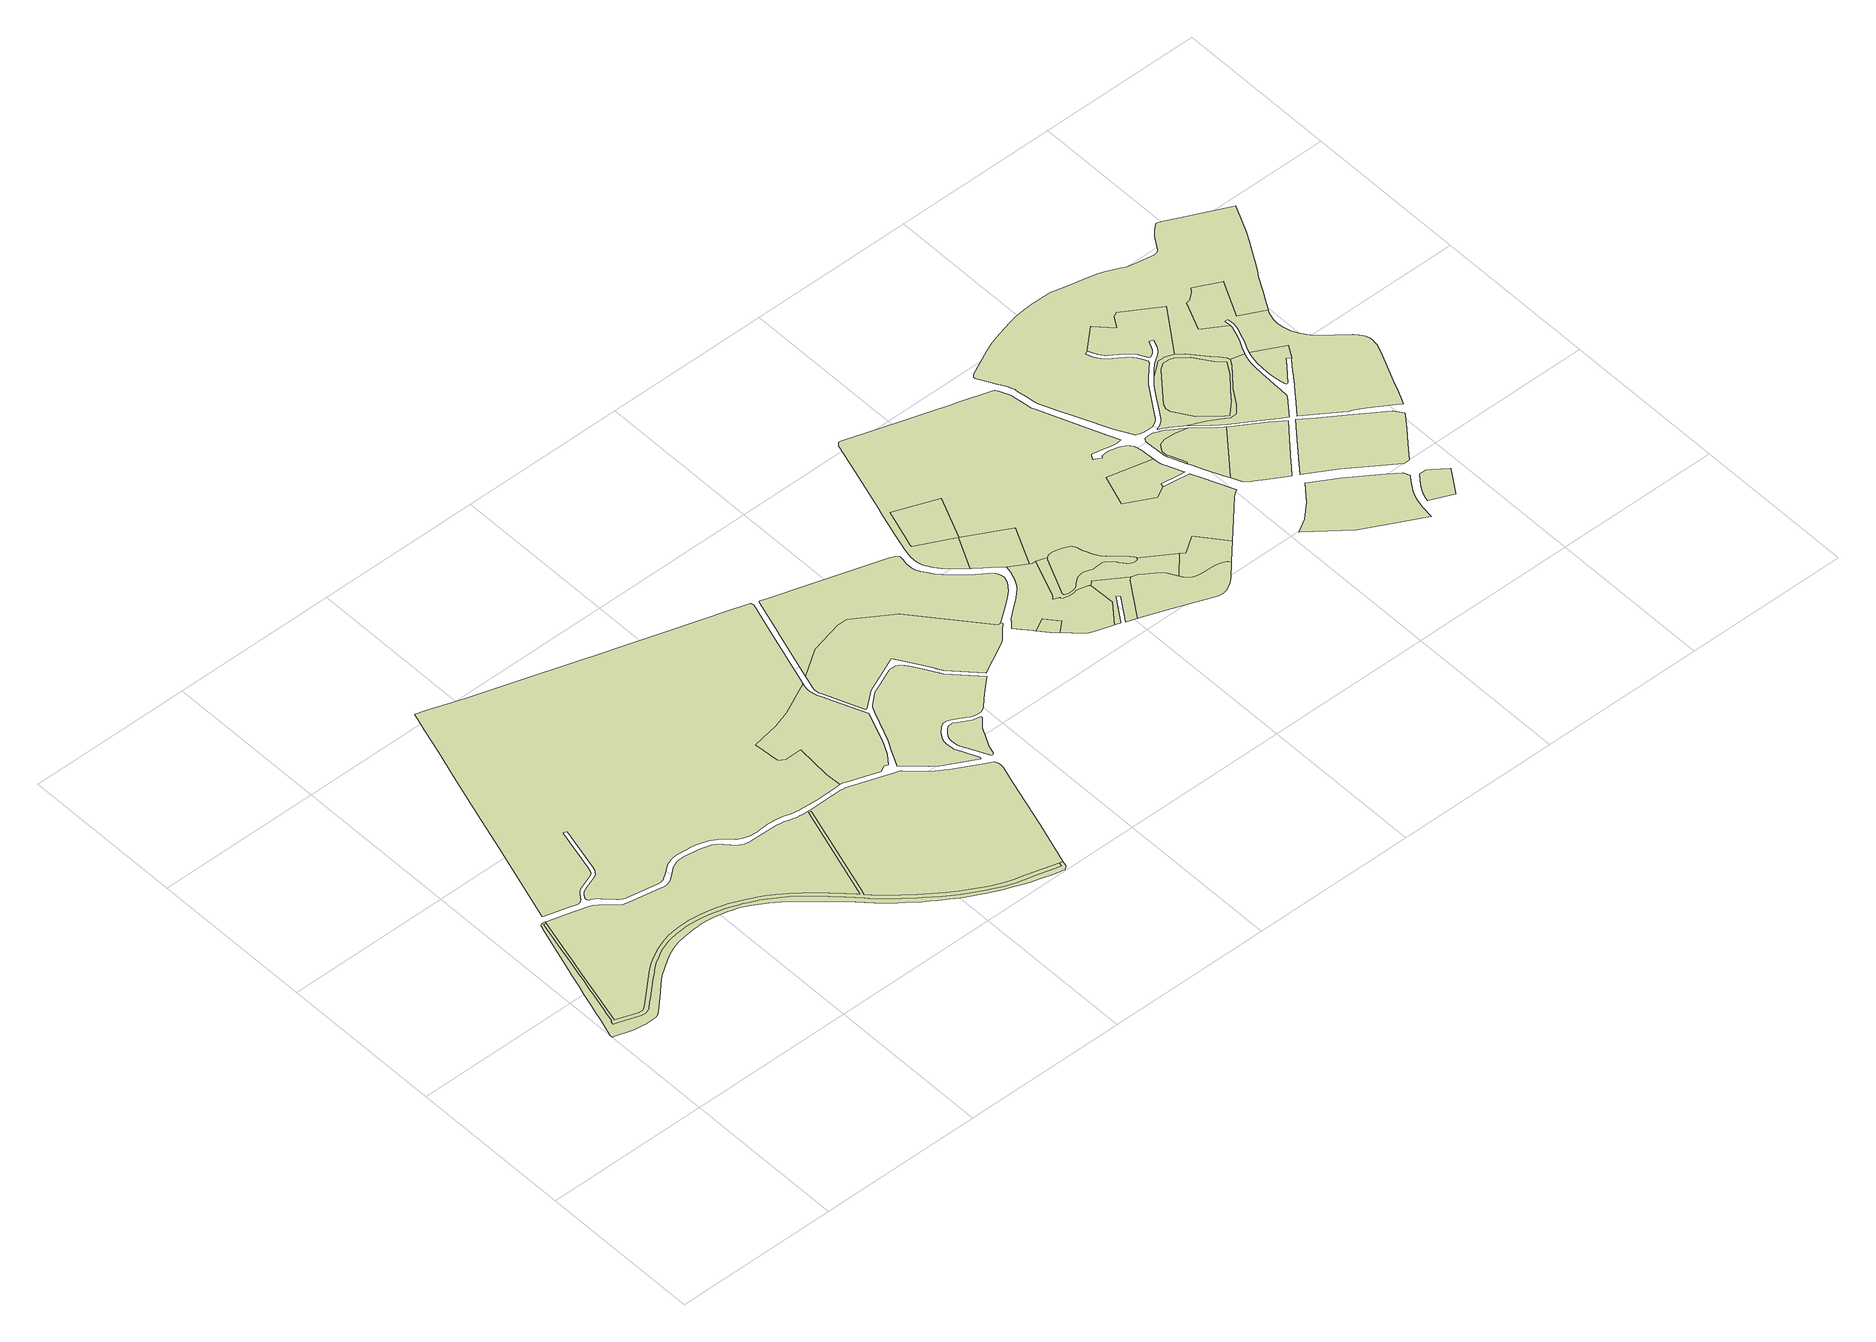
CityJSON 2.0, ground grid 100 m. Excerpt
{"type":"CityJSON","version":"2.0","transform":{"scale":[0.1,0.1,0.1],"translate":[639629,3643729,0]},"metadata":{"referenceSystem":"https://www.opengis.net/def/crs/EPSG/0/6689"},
"CityObjects":{
"landuse1":{"type":"LandUse","attributes":{"class":"205","LandUseDetailAttribute.orgLandUse":"205","LandUseDetailAttribute.areaInSquareMeter":1342.08,"LandUseDetailAttribute.urbanPlanType":"21","LandUseDetailAttribute.prefecture":"43","LandUseDetailAttribute.city":"43206","LandUseDetailAttribute.note":"都道府県","LandUseDetailAttribute.surveyYear":2022},"geometry":[{"type":"MultiSurface","lod":"1","boundaries":[[[0,1,2,3,4,5,6,7,8,9,10,11,12,13,14,15,16,17,18,19,20,21,22,23,24,25,26,27,28,29,30,31,32,33,34,35,36,37,38,39,40,41,42,43,44,45,46,47,48,49,50,51,52,53,54,55,56,57,58,59,60,61,62,63,64,65,66,67,68,69,70,71,72,73,74,75,76,77,78,79,80,81,82,83,84,85,86,87,88,89,90,91,92,93,94,95,96,97,98,99,100,101,102,103,104,105,106,107,108,109,110,111,112,113,114,115,116,117,118,119,120,121,122,123,124,125,126,127,128,129,130,131,132,133,134,135,136,137,138,139,140,141,142,143,144,145,146,147,148,149,150,151,152,153,154,155,156,157,158,159,160,161,162,163,164,165,166,167,168,169,170,171,172,173,174,175,176,177,178,179,180,181,182,183,184,185,186,187]]]}]},
"landuse2":{"type":"LandUse","attributes":{"class":"204","LandUseDetailAttribute.orgLandUse":"204","LandUseDetailAttribute.areaInSquareMeter":937.19,"LandUseDetailAttribute.urbanPlanType":"21","LandUseDetailAttribute.prefecture":"43","LandUseDetailAttribute.city":"43206","LandUseDetailAttribute.note":"都道府県","LandUseDetailAttribute.surveyYear":2022},"geometry":[{"type":"MultiSurface","lod":"1","boundaries":[[[188,189,190,191,192,186,185,184,183,182,181,180,179,178,177,176,175,174,173,172,171,170,169,168,167,166,165,164,163,162,161,160,159,158,157,156,155,154,153,152,151,150,149,148,147,146,145,144,143,142,141,140,139,138,137,136,135,134,133,132,131,130,129,128,127,126,125,124,123,122,121,120,119,118,117,116,115,114,113,112,111,110,109,108,107,106,105,104,103,102,101,100,193,194,195,196,197,198,199,200,201,202,203,204,205,206,207,208,209,210,211,212,213,214,215,216,217,218,219,220,221,222,223,224,225,226,227,228,229,230,231,232,233,234,235,236,237,238,239,240,241,242,243,244,245,246,247,248]]]}]},
"landuse3":{"type":"LandUse","attributes":{"class":"201","LandUseDetailAttribute.orgLandUse":"201","LandUseDetailAttribute.areaInSquareMeter":16216.81,"LandUseDetailAttribute.urbanPlanType":"21","LandUseDetailAttribute.prefecture":"43","LandUseDetailAttribute.city":"43206","LandUseDetailAttribute.note":"都道府県","LandUseDetailAttribute.surveyYear":2022},"geometry":[{"type":"MultiSurface","lod":"1","boundaries":[[[249,250,251,252,253,254,255,256,257,258,259,260,261,262,187,186,192,191,190,189,188,248,247,246,245,244,243,242,241,240,239,238,237,236,235,234,233,232,231,230,229,228,227,226,225,224,223,222,221,220,219,218,217,216,215,214,213,212,211,210,209,208,207,206,205,204,203,202,201,200,199,198,197,196,195,194,193,100,99,263,264,265,266,267,268,269,270,271,272,273,274,275,276,277,278,279,280,281,282,283,284,285,286,287,288,289,290,291,292,293,294,295,296,297,298,299,300,301,302,303,304,305,306,307,308,309,310,311,312,313,314,315,316,317,318,319,320,321,322,323,324,325,326,327,328,329,330,331,332,333,334,335,336,337]]]}]},
"landuse4":{"type":"LandUse","attributes":{"class":"201","LandUseDetailAttribute.orgLandUse":"201","LandUseDetailAttribute.areaInSquareMeter":27128.36,"LandUseDetailAttribute.urbanPlanType":"21","LandUseDetailAttribute.prefecture":"43","LandUseDetailAttribute.city":"43206","LandUseDetailAttribute.note":"都道府県","LandUseDetailAttribute.surveyYear":2022},"geometry":[{"type":"MultiSurface","lod":"1","boundaries":[[[338,339,340,341,342,343,344,345,346,347,348,349,350,351,352,353,354,355,356,357,358,359,360,361,362,363,364,365,366,367,368,369,370,371,372,373,374,375,376,377,378,379,380,381,382,383,384,385,386,387,388,389,390,391,392,393,394,395,396,397,398,399,400,401,402,403,404,405,406,407,408,409,410,411,412,413,414,415,416,417,418,419,420,421,422,423,424,425,426,427,428,429,430,431,432,433,434,435,436,437,438,439,440,441,442,443,444,445,446,447,448,449,450,451,452,453,454,455,456,457,458,459,460,461,462,463,464,465,466,467,468,469,470,471,472,473,474,475,476]]]}]},
"landuse5":{"type":"LandUse","attributes":{"class":"211","LandUseDetailAttribute.orgLandUse":"211","LandUseDetailAttribute.areaInSquareMeter":2643.16,"LandUseDetailAttribute.urbanPlanType":"21","LandUseDetailAttribute.prefecture":"43","LandUseDetailAttribute.city":"43206","LandUseDetailAttribute.note":"都道府県","LandUseDetailAttribute.surveyYear":2022},"geometry":[{"type":"MultiSurface","lod":"1","boundaries":[[[477,478,479,480,481,482,483,484,485,486,487,488,489,490,491,474,473,472,471,470,469,468,467,466,465,492,493,494,495,496,497,498,499]]]}]},
"landuse6":{"type":"LandUse","attributes":{"class":"202","LandUseDetailAttribute.orgLandUse":"202","LandUseDetailAttribute.areaInSquareMeter":372.71,"LandUseDetailAttribute.urbanPlanType":"21","LandUseDetailAttribute.prefecture":"43","LandUseDetailAttribute.city":"43206","LandUseDetailAttribute.note":"都道府県","LandUseDetailAttribute.surveyYear":2022},"geometry":[{"type":"MultiSurface","lod":"1","boundaries":[[[500,501,502,503,504,505,506,507,508,509,510,511,512,513,514,515,516,517,518,519,520,521,522,523,524,525,526,527,528,529,530,531,532,533,534,535,536,537,538,539,540,541,542]]]}]},
"landuse7":{"type":"LandUse","attributes":{"class":"211","LandUseDetailAttribute.orgLandUse":"211","LandUseDetailAttribute.areaInSquareMeter":2944.76,"LandUseDetailAttribute.urbanPlanType":"21","LandUseDetailAttribute.prefecture":"43","LandUseDetailAttribute.city":"43206","LandUseDetailAttribute.note":"都道府県","LandUseDetailAttribute.surveyYear":2022},"geometry":[{"type":"MultiSurface","lod":"1","boundaries":[[[543,544,545,546,547,548,549,550,551,552,553,554,555,556,557,558,559,560,561,562,563,564,565,566,567,568,569,570,571,572,573,574,575,576,577,578,579,580,581,582,583,584,585,586,587,588,589,590,591,592,593,594,595,596,597,598,599,600,601,602,603,604,605,606,607,608,609,610,611,612]]]}]},
"landuse8":{"type":"LandUse","attributes":{"class":"211","LandUseDetailAttribute.orgLandUse":"211","LandUseDetailAttribute.areaInSquareMeter":3941.25,"LandUseDetailAttribute.urbanPlanType":"21","LandUseDetailAttribute.prefecture":"43","LandUseDetailAttribute.city":"43206","LandUseDetailAttribute.note":"都道府県","LandUseDetailAttribute.surveyYear":2022},"geometry":[{"type":"MultiSurface","lod":"1","boundaries":[[[613,614,615,616,617,618,619,620,621,622,623,624,625,626,627,628,629,630,631,632,633,634,635,636,637,638,639,640,641,642,643,644,645]]]}]},
"landuse9":{"type":"LandUse","attributes":{"class":"201","LandUseDetailAttribute.orgLandUse":"201","LandUseDetailAttribute.areaInSquareMeter":4596.23,"LandUseDetailAttribute.urbanPlanType":"21","LandUseDetailAttribute.prefecture":"43","LandUseDetailAttribute.city":"43206","LandUseDetailAttribute.note":"都道府県","LandUseDetailAttribute.surveyYear":2022},"geometry":[{"type":"MultiSurface","lod":"1","boundaries":[[[646,647,648,649,650,651,652,653,654,655,656,657,658,659,660,661,662,663,664,616,615,614,613,645,644,643,665,666,667,668,669,670,671,672,673,674,675,676,677,678,679,680,681,682,683,684,685]]]}]},
"landuse10":{"type":"LandUse","attributes":{"class":"219","LandUseDetailAttribute.orgLandUse":"219","LandUseDetailAttribute.areaInSquareMeter":97.65,"LandUseDetailAttribute.urbanPlanType":"21","LandUseDetailAttribute.prefecture":"43","LandUseDetailAttribute.city":"43206","LandUseDetailAttribute.note":"都道府県","LandUseDetailAttribute.surveyYear":2022},"geometry":[{"type":"MultiSurface","lod":"1","boundaries":[[[686,687,688,689,690,691]]]}]},
"landuse11":{"type":"LandUse","attributes":{"class":"202","LandUseDetailAttribute.orgLandUse":"202","LandUseDetailAttribute.areaInSquareMeter":1610.21,"LandUseDetailAttribute.urbanPlanType":"21","LandUseDetailAttribute.prefecture":"43","LandUseDetailAttribute.city":"43206","LandUseDetailAttribute.note":"都道府県","LandUseDetailAttribute.surveyYear":2022},"geometry":[{"type":"MultiSurface","lod":"1","boundaries":[[[692,693,694,695,696,697,698,699,700,701,702,703,704,705,687,686,691,690,706,707,708,709,710,711,712,713,714,715,716,717,718,719,720,721,722,723,724,725,726,727,728]]]}]},
"landuse12":{"type":"LandUse","attributes":{"class":"211","LandUseDetailAttribute.orgLandUse":"211","LandUseDetailAttribute.areaInSquareMeter":743.34,"LandUseDetailAttribute.urbanPlanType":"21","LandUseDetailAttribute.prefecture":"43","LandUseDetailAttribute.city":"43206","LandUseDetailAttribute.note":"都道府県","LandUseDetailAttribute.surveyYear":2022},"geometry":[{"type":"MultiSurface","lod":"1","boundaries":[[[729,730,731,732,733,734,735,736]]]}]},
"landuse13":{"type":"LandUse","attributes":{"class":"211","LandUseDetailAttribute.orgLandUse":"211","LandUseDetailAttribute.areaInSquareMeter":763.44,"LandUseDetailAttribute.urbanPlanType":"21","LandUseDetailAttribute.prefecture":"43","LandUseDetailAttribute.city":"43206","LandUseDetailAttribute.note":"都道府県","LandUseDetailAttribute.surveyYear":2022},"geometry":[{"type":"MultiSurface","lod":"1","boundaries":[[[735,737,738,739,740,692,728,741]]]}]},
"landuse14":{"type":"LandUse","attributes":{"class":"211","LandUseDetailAttribute.orgLandUse":"211","LandUseDetailAttribute.areaInSquareMeter":402.19,"LandUseDetailAttribute.urbanPlanType":"21","LandUseDetailAttribute.prefecture":"43","LandUseDetailAttribute.city":"43206","LandUseDetailAttribute.note":"都道府県","LandUseDetailAttribute.surveyYear":2022},"geometry":[{"type":"MultiSurface","lod":"1","boundaries":[[[742,743,713,712,711,744,745,746,747,748,749]]]}]},
"landuse15":{"type":"LandUse","attributes":{"class":"204","LandUseDetailAttribute.orgLandUse":"204","LandUseDetailAttribute.areaInSquareMeter":608.74,"LandUseDetailAttribute.urbanPlanType":"21","LandUseDetailAttribute.prefecture":"43","LandUseDetailAttribute.city":"43206","LandUseDetailAttribute.note":"都道府県","LandUseDetailAttribute.surveyYear":2022},"geometry":[{"type":"MultiSurface","lod":"1","boundaries":[[[750,751,752,753,754,755,756,757,758,759,760,761,762,763,764,765,766,767,768,769,770,771,772,773,774,775,776,777,778,779,780,781,782,783,784,785,786,787,788,789,790,791,792,793,794,795,796,797,798,799,800,801,802,803,804,805,806,807,808,809,810,811,812,813,814,815,816,817,818,819,820,821,822,823,824]]]}]},
"landuse16":{"type":"LandUse","attributes":{"class":"203","LandUseDetailAttribute.orgLandUse":"203","LandUseDetailAttribute.areaInSquareMeter":801.1,"LandUseDetailAttribute.urbanPlanType":"21","LandUseDetailAttribute.prefecture":"43","LandUseDetailAttribute.city":"43206","LandUseDetailAttribute.note":"都道府県","LandUseDetailAttribute.surveyYear":2022},"geometry":[{"type":"MultiSurface","lod":"1","boundaries":[[[778,777,776,775,774,773,772,771,825,726,725,724,723,722,721,720,719,718,717,716,715,714,713,743,742,826,827,828,829,830,831,832,819,818,817,816,815,814,813,812,811,810,809,808,807,806,805,804,803,802,801,800,799,798,797,796,795,794,793,792,791,790,789,788,787,786,785,784,783,782,781,780,779]]]}]},
"landuse17":{"type":"LandUse","attributes":{"class":"202","LandUseDetailAttribute.orgLandUse":"202","LandUseDetailAttribute.areaInSquareMeter":1203.25,"LandUseDetailAttribute.urbanPlanType":"21","LandUseDetailAttribute.prefecture":"43","LandUseDetailAttribute.city":"43206","LandUseDetailAttribute.note":"都道府県","LandUseDetailAttribute.surveyYear":2022},"geometry":[{"type":"MultiSurface","lod":"1","boundaries":[[[833,834,835,831,830,829,828,827,826,742,749,748,836,837,838,839,840,841,842,843,844,845,846,847,848,849,850,851,852,853,854,855,856,857]]]}]},
"landuse18":{"type":"LandUse","attributes":{"class":"201","LandUseDetailAttribute.orgLandUse":"201","LandUseDetailAttribute.areaInSquareMeter":14561.97,"LandUseDetailAttribute.urbanPlanType":"21","LandUseDetailAttribute.prefecture":"43","LandUseDetailAttribute.city":"43206","LandUseDetailAttribute.note":"都道府県","LandUseDetailAttribute.surveyYear":2022},"geometry":[{"type":"MultiSurface","lod":"1","boundaries":[[[858,859,860,861,862,863,864,865,866,867,868,869,870,871,872,873,874,875,876,877,878,879,880,881,882,883,884,885,886,887,888,889,890,891,892,893,894,895,896,897,898,899,900,901,902,903,904,905,906,907,908,909,910,911,912,913,914,915,916,917,918,919,920,921,922,923,924,925,926,927,928,929,930,931,932,933,934,935,737,734,733,732,731,730,729,736,735,741,728,727,726,825,771,770,769,768,767,766,765,764,763,762,761,760,759,758,757,756,755,754,753,752,751,750,824,823,822,821,820,819,832,936,937,938,939,940,941,942,943,944,945,946,947,948,949,950,951,952,953,954]]]}]},
"landuse19":{"type":"LandUse","attributes":{"class":"211","LandUseDetailAttribute.orgLandUse":"211","LandUseDetailAttribute.areaInSquareMeter":574.67,"LandUseDetailAttribute.urbanPlanType":"21","LandUseDetailAttribute.prefecture":"43","LandUseDetailAttribute.city":"43206","LandUseDetailAttribute.note":"都道府県","LandUseDetailAttribute.surveyYear":2022},"geometry":[{"type":"MultiSurface","lod":"1","boundaries":[[[936,832,831,835,834,833,857,856,855,854,853,852,851,850,938,937]]]}]},
"landuse20":{"type":"LandUse","attributes":{"class":"211","LandUseDetailAttribute.orgLandUse":"211","LandUseDetailAttribute.areaInSquareMeter":705.39,"LandUseDetailAttribute.urbanPlanType":"21","LandUseDetailAttribute.prefecture":"43","LandUseDetailAttribute.city":"43206","LandUseDetailAttribute.note":"都道府県","LandUseDetailAttribute.surveyYear":2022},"geometry":[{"type":"MultiSurface","lod":"1","boundaries":[[[953,952,951,950,955,956,957,958,959,960,961,962,963,964,954]]]}]},
"landuse21":{"type":"LandUse","attributes":{"class":"219","LandUseDetailAttribute.orgLandUse":"219","LandUseDetailAttribute.areaInSquareMeter":139.71,"LandUseDetailAttribute.urbanPlanType":"21","LandUseDetailAttribute.prefecture":"43","LandUseDetailAttribute.city":"43206","LandUseDetailAttribute.note":"都道府県","LandUseDetailAttribute.surveyYear":2022},"geometry":[{"type":"MultiSurface","lod":"1","boundaries":[[[965,966,967,968,969,970,971,972,973,974,975,976,977,978,979,980,981,982,983,984,985,986,987,988,989,990,991,992,993,994,995,996,997,998,999,1000]]]}]},
"landuse22":{"type":"LandUse","attributes":{"class":"205","LandUseDetailAttribute.orgLandUse":"205","LandUseDetailAttribute.areaInSquareMeter":868.94,"LandUseDetailAttribute.urbanPlanType":"21","LandUseDetailAttribute.prefecture":"43","LandUseDetailAttribute.city":"43206","LandUseDetailAttribute.note":"都道府県","LandUseDetailAttribute.surveyYear":2022},"geometry":[{"type":"MultiSurface","lod":"1","boundaries":[[[1001,1002,1003,1004,1005,1006,1007,1008,996,995,994,993,992,991,990,989,988,1009,1010,1011,1012,1013,1014]]]}]},
"landuse23":{"type":"LandUse","attributes":{"class":"211","LandUseDetailAttribute.orgLandUse":"211","LandUseDetailAttribute.areaInSquareMeter":2088.13,"LandUseDetailAttribute.urbanPlanType":"21","LandUseDetailAttribute.prefecture":"43","LandUseDetailAttribute.city":"43206","LandUseDetailAttribute.note":"都道府県","LandUseDetailAttribute.surveyYear":2022},"geometry":[{"type":"MultiSurface","lod":"1","boundaries":[[[1015,1016,1017,1018,1019,1020,1021,1022,1023,1024,1025,1026,1027,1028,1029,1030,1031]]]}]},
"landuse24":{"type":"LandUse","attributes":{"class":"211","LandUseDetailAttribute.orgLandUse":"211","LandUseDetailAttribute.areaInSquareMeter":1272.07,"LandUseDetailAttribute.urbanPlanType":"21","LandUseDetailAttribute.prefecture":"43","LandUseDetailAttribute.city":"43206","LandUseDetailAttribute.note":"都道府県","LandUseDetailAttribute.surveyYear":2022},"geometry":[{"type":"MultiSurface","lod":"1","boundaries":[[[1032,1033,1034,1035,1036,1014,1013,1037,1038,1039,1040,1041,1042,1043,1044,1045,1046,1047,1048,1049]]]}]},
"landuse25":{"type":"LandUse","attributes":{"class":"205","LandUseDetailAttribute.orgLandUse":"205","LandUseDetailAttribute.areaInSquareMeter":519.12,"LandUseDetailAttribute.urbanPlanType":"21","LandUseDetailAttribute.prefecture":"43","LandUseDetailAttribute.city":"43206","LandUseDetailAttribute.note":"都道府県","LandUseDetailAttribute.surveyYear":2022},"geometry":[{"type":"MultiSurface","lod":"1","boundaries":[[[1050,1051,1052,1053,1054,1055,1056,1057,1058,1059,1060,1061,1062,1063,1064,1065,1066,1067,1068,1069,1070,1071,1072,1073,1074,1075,1076,1077,1078,1079,1080,1081,1082,1083,1084,1085,1086,1087,1088,1089,1090,1091,1092,1093],[1094,1095,1096,1097,1098,1099,1100,1101,1102,1103,1104,1105,1106,1107,1108,1109,1110,1111,1112]]]}]},
"landuse26":{"type":"LandUse","attributes":{"class":"223","LandUseDetailAttribute.orgLandUse":"223","LandUseDetailAttribute.areaInSquareMeter":1037.34,"LandUseDetailAttribute.urbanPlanType":"21","LandUseDetailAttribute.prefecture":"43","LandUseDetailAttribute.city":"43206","LandUseDetailAttribute.note":"都道府県","LandUseDetailAttribute.surveyYear":2022},"geometry":[{"type":"MultiSurface","lod":"1","boundaries":[[[1087,1086,1085,1084,1083,1082,1081,1080,1079,1078,1077,1076,1075,1074,1113,1114,1115,1116,1117,1118,1119,1120,1121,1122,1123,1124,1125,1126,1127,1128,1129,1130,1131,1132,1133,1134,1135,1136,1137,1138]]]}]},
"landuse27":{"type":"LandUse","attributes":{"class":"204","LandUseDetailAttribute.orgLandUse":"204","LandUseDetailAttribute.areaInSquareMeter":1363.62,"LandUseDetailAttribute.urbanPlanType":"21","LandUseDetailAttribute.prefecture":"43","LandUseDetailAttribute.city":"43206","LandUseDetailAttribute.note":"都道府県","LandUseDetailAttribute.surveyYear":2022},"geometry":[{"type":"MultiSurface","lod":"1","boundaries":[[[1109,1108,1107,1106,1105,1104,1103,1102,1101,1100,1099,1098,1097,1096,1095,1094,1112,1111,1110]]]}]},
"landuse28":{"type":"LandUse","attributes":{"class":"202","LandUseDetailAttribute.orgLandUse":"202","LandUseDetailAttribute.areaInSquareMeter":329.1,"LandUseDetailAttribute.urbanPlanType":"21","LandUseDetailAttribute.prefecture":"43","LandUseDetailAttribute.city":"43206","LandUseDetailAttribute.note":"都道府県","LandUseDetailAttribute.surveyYear":2022},"geometry":[{"type":"MultiSurface","lod":"1","boundaries":[[[1139,1140,1141,1142,1143,1144,1145,1146,1147,1148,1149]]]}]},
"landuse29":{"type":"LandUse","attributes":{"class":"211","LandUseDetailAttribute.orgLandUse":"211","LandUseDetailAttribute.areaInSquareMeter":2152.6,"LandUseDetailAttribute.urbanPlanType":"21","LandUseDetailAttribute.prefecture":"43","LandUseDetailAttribute.city":"43206","LandUseDetailAttribute.note":"都道府県","LandUseDetailAttribute.surveyYear":2022},"geometry":[{"type":"MultiSurface","lod":"1","boundaries":[[[1150,1151,1152,1153,1154,1155,1156,1157,1158,1159,1160,1161,1162,1163,1164,1165,1166,1167,1168,1169]]]}]},
"landuse30":{"type":"LandUse","attributes":{"class":"211","LandUseDetailAttribute.orgLandUse":"211","LandUseDetailAttribute.areaInSquareMeter":1185.73,"LandUseDetailAttribute.urbanPlanType":"21","LandUseDetailAttribute.prefecture":"43","LandUseDetailAttribute.city":"43206","LandUseDetailAttribute.note":"都道府県","LandUseDetailAttribute.surveyYear":2022},"geometry":[{"type":"MultiSurface","lod":"1","boundaries":[[[1170,1171,1172,1173,1174,1175,1176,1177,1178,1179,1180,1181,1182,1183,1184,1185,1186,1187,1188,1189,1190,1191,1192,1193,1194,1195,1196,1197,1198,1199,1200,1201,1202,1203,1204,1205,1206,1055,1054,1053,1052,1051,1050,1093,1207,1208,1209,1210,1211,1212]]]}]},
"landuse31":{"type":"LandUse","attributes":{"class":"201","LandUseDetailAttribute.orgLandUse":"201","LandUseDetailAttribute.areaInSquareMeter":10567.54,"LandUseDetailAttribute.urbanPlanType":"21","LandUseDetailAttribute.prefecture":"43","LandUseDetailAttribute.city":"43206","LandUseDetailAttribute.note":"都道府県","LandUseDetailAttribute.surveyYear":2022},"geometry":[{"type":"MultiSurface","lod":"1","boundaries":[[[1213,1214,1215,1216,1217,1218,1219,1220,1221,1222,1223,1224,1225,1226,1227,1228,1229,1230,1231,1232,1233,1234,1235,1236,1237,1238,1239,1240,1241,1242,1243,1244,1245,1246,1247,1248,1249,1250,1251,1252,1253,1254,1255,1256,1257,1258,1259,1260,1261,1262,1263,1264,1265,1266,1267,1268,1269,1270,1271,1272,1273,1274,1275,1276,1277,1278,1279,1280,1281,1282,1283,1284,1285,1286,1287,1288,1289,1290,1291,1292,1293,1170,1212,1211,1210,1209,1208,1207,1093,1092,1091,1090,1089,1088,1087,1138,1294,1295,1296,1297,1298,1299,1300,1301,1302,1303,1304,1305,1306,1307,1308,1309,1310,1311,1312,1313,1314,1315,1316,1317,1318,1319,1320,1321,1322,1323,1324,1325,1326,1327,1328,1329,1330,1331,1332,1333,1334,1335,1336,1337,1338,1339,1340,1341,1342]]]}]},
"landuse32":{"type":"LandUse","attributes":{"class":"214","LandUseDetailAttribute.orgLandUse":"214","LandUseDetailAttribute.areaInSquareMeter":317.39,"LandUseDetailAttribute.urbanPlanType":"21","LandUseDetailAttribute.prefecture":"43","LandUseDetailAttribute.city":"43206","LandUseDetailAttribute.note":"都道府県","LandUseDetailAttribute.surveyYear":2022},"geometry":[{"type":"MultiSurface","lod":"1","boundaries":[[[1343,1344,1345,1346,1347,1348,1349,1350,1351,1352,1353,1354,1355,1356,1357,1358]]]}]},
"landuse33":{"type":"LandUse","attributes":{"class":"211","LandUseDetailAttribute.orgLandUse":"211","LandUseDetailAttribute.areaInSquareMeter":3897.63,"LandUseDetailAttribute.urbanPlanType":"21","LandUseDetailAttribute.prefecture":"43","LandUseDetailAttribute.city":"43206","LandUseDetailAttribute.note":"都道府県","LandUseDetailAttribute.surveyYear":2022},"geometry":[{"type":"MultiSurface","lod":"1","boundaries":[[[1304,1303,1302,1301,1300,1299,1359,1360,1361,1362,1363,1364,1365,1366,1367,1368,1343,1358,1357,1369,1370,1371,1372,1373,1374,1375,1376,1377,1378,1379,1380,1381,1382,1383,1384,1385,1386,1387,1388,1389,1390,1391,1392,1393,1394,1395,1396,1397,1398,1399,1400,1401,1402,1403,1404,1405,1406,1407,1408,1409,1307,1306,1305]]]}]}
},
"vertices":[
[287,1520,0],[281,1520,0],[275,1520,0],[269,1518,0],[266,1517,0],[264,1515,0],[261,1512,0],[258,1506,0],[248,1473,0],[197,1312,0],[156,1181,0],[144,1145,0],[116,1054,0],[100,1003,0],[75,922,0],[53,850,0],[42,814,0],[32,783,0],[20,745,0],[6,697,0],[3,687,0],[3,684,0],[3,680,0],[4,677,0],[6,675,0],[8,673,0],[11,672,0],[119,640,0],[175,631,0],[195,629,0],[252,629,0],[262,630,0],[274,633,0],[285,639,0],[302,652,0],[326,675,0],[399,748,0],[441,789,0],[484,828,0],[537,866,0],[579,894,0],[625,920,0],[666,938,0],[712,953,0],[756,960,0],[800,965,0],[837,968,0],[861,969,0],[878,970,0],[923,968,0],[968,962,0],[1019,952,0],[1046,945,0],[1075,936,0],[1095,930,0],[1112,923,0],[1135,912,0],[1166,897,0],[1178,889,0],[1211,869,0],[1243,850,0],[1269,833,0],[1297,814,0],[1326,790,0],[1375,747,0],[1393,731,0],[1453,676,0],[1485,648,0],[1547,590,0],[1615,522,0],[1652,486,0],[1703,438,0],[1712,430,0],[1740,406,0],[1772,380,0],[1813,347,0],[1836,329,0],[1872,305,0],[1906,280,0],[1956,248,0],[2003,218,0],[2019,207,0],[2057,187,0],[2093,168,0],[2120,154,0],[2154,138,0],[2191,121,0],[2222,109,0],[2254,96,0],[2295,78,0],[2345,61,0],[2375,51,0],[2406,43,0],[2429,36,0],[2457,28,0],[2501,15,0],[2542,6,0],[2562,25,0],[2562,26,0],[2571,56,0],[2553,60,0],[2546,36,0],[2530,40,0],[2510,46,0],[2393,78,0],[2358,88,0],[2292,104,0],[2238,122,0],[2216,132,0],[2167,154,0],[2148,165,0],[2107,187,0],[2081,201,0],[2023,233,0],[1961,274,0],[1942,288,0],[1863,346,0],[1840,363,0],[1804,392,0],[1776,415,0],[1736,447,0],[1687,492,0],[1651,530,0],[1635,547,0],[1600,584,0],[1565,620,0],[1504,677,0],[1493,687,0],[1406,767,0],[1354,811,0],[1300,848,0],[1259,876,0],[1222,896,0],[1206,904,0],[1159,926,0],[1142,934,0],[1122,942,0],[1071,963,0],[1045,971,0],[1017,978,0],[962,991,0],[922,998,0],[886,1003,0],[850,1006,0],[820,1007,0],[787,1007,0],[743,1002,0],[707,996,0],[675,988,0],[641,977,0],[610,965,0],[581,949,0],[556,935,0],[525,916,0],[508,904,0],[486,885,0],[475,875,0],[459,861,0],[436,841,0],[336,751,0],[314,731,0],[281,701,0],[269,694,0],[257,689,0],[244,687,0],[232,687,0],[220,689,0],[98,730,0],[64,741,0],[71,765,0],[77,763,0],[81,778,0],[93,826,0],[98,843,0],[132,971,0],[138,993,0],[142,1008,0],[162,1083,0],[173,1124,0],[192,1196,0],[196,1210,0],[214,1278,0],[219,1298,0],[266,1474,0],[275,1508,0],[276,1513,0],[291,1509,0],[293,1518,0],
[152,989,0],[186,1114,0],[214,1220,0],[233,1290,0],[281,1474,0],[2364,112,0],[2299,128,0],[2247,145,0],[2178,177,0],[2093,223,0],[2036,255,0],[1975,295,0],[1856,382,0],[1820,411,0],[1791,434,0],[1753,466,0],[1704,510,0],[1650,567,0],[1657,589,0],[1844,1190,0],[1829,1192,0],[1645,601,0],[1638,579,0],[1625,593,0],[1583,638,0],[1521,695,0],[1422,786,0],[1369,830,0],[1314,869,0],[1272,897,0],[1233,919,0],[1152,957,0],[1079,986,0],[1052,995,0],[1023,1003,0],[967,1015,0],[926,1022,0],[889,1027,0],[852,1031,0],[820,1032,0],[785,1032,0],[740,1027,0],[702,1021,0],[669,1012,0],[633,1001,0],[600,987,0],[569,971,0],[543,957,0],[512,937,0],[492,924,0],[469,904,0],[433,872,0],[300,752,0],[266,721,0],[257,716,0],[250,713,0],[242,712,0],[234,712,0],[226,713,0],[91,758,0],[106,815,0],
[902,1298,0],[707,1335,0],[691,1339,0],[680,1343,0],[666,1350,0],[654,1358,0],[582,1422,0],[567,1433,0],[554,1442,0],[536,1449,0],[513,1457,0],[493,1462,0],[450,1474,0],[312,1512,0],[2657,329,0],[2758,655,0],[2791,763,0],[2793,775,0],[2794,788,0],[2794,800,0],[2792,807,0],[2789,814,0],[2784,821,0],[2780,824,0],[2744,845,0],[2576,938,0],[2553,952,0],[2534,963,0],[2512,979,0],[2490,997,0],[2383,1094,0],[2378,1098,0],[2372,1102,0],[2339,1113,0],[2311,1122,0],[2111,1191,0],[2093,1196,0],[2077,1199,0],[2062,1201,0],[1932,1201,0],[1867,1200,0],[1841,1200,0],[1825,1201,0],[1798,1203,0],[1781,1206,0],[1761,1208,0],[1743,1212,0],[1715,1221,0],[1694,1227,0],[1688,1228,0],[1671,1231,0],[1648,1234,0],[1615,1235,0],[1488,1239,0],[1463,1241,0],[1449,1243,0],[1436,1246,0],[1423,1250,0],[1409,1257,0],[1399,1264,0],[1349,1317,0],[1340,1327,0],[1331,1335,0],[1318,1344,0],[1301,1353,0],[1288,1358,0],[1263,1366,0],[1246,1370,0],[1232,1374,0],[1201,1379,0],[1175,1383,0],[1161,1385,0],[1147,1387,0],[1136,1387,0],[1122,1388,0],[1110,1387,0],[1098,1386,0],[1085,1383,0],[1072,1379,0],[1062,1374,0],[1050,1368,0],[1041,1362,0],[999,1328,0],[983,1315,0],[970,1307,0],[956,1301,0],[945,1297,0],[934,1295,0],[920,1295,0],
[2609,2489,0],[2604,2505,0],[2462,2549,0],[2360,2580,0],[2101,2659,0],[1855,2735,0],[1827,2743,0],[1802,2751,0],[1660,2795,0],[1348,2892,0],[1315,2902,0],[1056,2984,0],[962,3015,0],[855,3051,0],[785,3073,0],[780,3060,0],[773,3038,0],[745,2951,0],[695,2790,0],[638,2609,0],[574,2406,0],[548,2323,0],[548,2322,0],[470,2071,0],[328,1617,0],[314,1570,0],[309,1557,0],[313,1556,0],[460,1513,0],[504,1501,0],[511,1501,0],[518,1502,0],[523,1505,0],[528,1508,0],[535,1514,0],[557,1546,0],[568,1559,0],[583,1569,0],[596,1576,0],[688,1611,0],[698,1617,0],[704,1624,0],[709,1633,0],[714,1645,0],[719,1663,0],[787,1931,0],[812,1925,0],[743,1656,0],[741,1649,0],[737,1636,0],[732,1622,0],[724,1610,0],[715,1598,0],[698,1588,0],[624,1560,0],[606,1553,0],[596,1548,0],[585,1540,0],[576,1530,0],[563,1512,0],[561,1507,0],[560,1501,0],[561,1496,0],[563,1491,0],[567,1487,0],[571,1484,0],[576,1481,0],[593,1472,0],[610,1460,0],[623,1447,0],[680,1391,0],[687,1385,0],[695,1379,0],[702,1375,0],[715,1369,0],[908,1333,0],[922,1332,0],[931,1332,0],[937,1334,0],[944,1336,0],[953,1340,0],[961,1346,0],[977,1356,0],[1020,1390,0],[1032,1398,0],[1046,1406,0],[1060,1412,0],[1076,1417,0],[1093,1420,0],[1108,1422,0],[1122,1423,0],[1137,1422,0],[1150,1421,0],[1165,1420,0],[1180,1418,0],[1207,1414,0],[1240,1408,0],[1272,1399,0],[1300,1391,0],[1316,1384,0],[1335,1374,0],[1351,1365,0],[1366,1354,0],[1422,1301,0],[1434,1292,0],[1448,1285,0],[1466,1279,0],[1499,1271,0],[1520,1269,0],[1540,1268,0],[1562,1270,0],[1587,1272,0],[1618,1274,0],[1636,1273,0],[1654,1271,0],[1676,1268,0],[1693,1265,0],[1696,1264,0],[1725,1257,0],[1753,1248,0],[1768,1245,0],[1785,1241,0],[1802,1239,0],[1828,1237,0],[1868,1234,0],[1931,1231,0],[2063,1235,0],[2082,1234,0],[2080,1336,0],[2097,1554,0],[1997,1553,0],[1960,1578,0],[1945,1737,0],[2115,1769,0],[2217,1799,0],[2419,1898,0],[2422,1899,0],[2423,1901,0],[2547,2294,0],
[2441,1297,0],[2450,1314,0],[2527,1500,0],[2532,1513,0],[2470,1665,0],[2429,1768,0],[2422,1787,0],[2416,1807,0],[2412,1826,0],[2410,1846,0],[2410,1849,0],[2411,1862,0],[2414,1872,0],[2414,1875,0],[2419,1890,0],[2101,1232,0],[2122,1226,0],[2303,1163,0],[2322,1172,0],[2327,1175,0],[2341,1181,0],[2363,1173,0],[2407,1231,0],
[2819,871,0],[2821,874,0],[2839,929,0],[2877,1002,0],[2888,1025,0],[2899,1044,0],[2914,1062,0],[2946,1096,0],[2947,1099,0],[2948,1101,0],[2948,1104,0],[2948,1106,0],[2947,1108,0],[2945,1109,0],[2943,1110,0],[2910,1118,0],[2902,1120,0],[2895,1123,0],[2888,1126,0],[2817,1168,0],[2809,1172,0],[2801,1173,0],[2791,1172,0],[2781,1171,0],[2774,1168,0],[2768,1164,0],[2747,1142,0],[2738,1132,0],[2731,1121,0],[2725,1109,0],[2721,1099,0],[2719,1082,0],[2720,1062,0],[2723,1042,0],[2727,1028,0],[2741,999,0],[2785,908,0],[2801,875,0],[2803,872,0],[2805,870,0],[2809,869,0],[2814,868,0],[2817,869,0],
[3129,1273,0],[3162,1303,0],[3006,1467,0],[2963,1547,0],[2943,1578,0],[2938,1587,0],[2911,1631,0],[2897,1646,0],[2888,1656,0],[2877,1665,0],[2868,1670,0],[2861,1673,0],[2852,1674,0],[2842,1675,0],[2833,1674,0],[2825,1673,0],[2816,1672,0],[2807,1668,0],[2708,1626,0],[2675,1612,0],[2660,1604,0],[2648,1596,0],[2584,1542,0],[2578,1534,0],[2563,1501,0],[2504,1363,0],[2477,1302,0],[2467,1282,0],[2446,1242,0],[2391,1134,0],[2513,1024,0],[2534,1007,0],[2553,993,0],[2571,982,0],[2594,969,0],[2621,953,0],[2745,885,0],[2752,895,0],[2710,983,0],[2695,1015,0],[2688,1033,0],[2687,1042,0],[2685,1058,0],[2684,1084,0],[2687,1107,0],[2693,1123,0],[2700,1138,0],[2710,1153,0],[2720,1165,0],[2745,1191,0],[2759,1200,0],[2773,1205,0],[2785,1205,0],[2796,1204,0],[2806,1202,0],[2817,1197,0],[2829,1190,0],[2899,1149,0],[2905,1146,0],[2910,1144,0],[2917,1142,0],[2945,1135,0],[2955,1134,0],[2964,1134,0],[2971,1135,0],[2977,1137,0],[2985,1140,0],[3000,1151,0],[3044,1195,0],[3087,1234,0],
[2898,2086,0],[2836,2090,0],[2633,2039,0],[2468,1929,0],[2448,1863,0],[2441,1843,0],[2438,1826,0],[2438,1811,0],[2441,1793,0],[2448,1775,0],[2495,1658,0],[2540,1547,0],[2548,1545,0],[2633,1616,0],[2647,1625,0],[2664,1635,0],[2796,1691,0],[2881,1727,0],[2959,1600,0],[2984,1559,0],[3026,1483,0],[3176,1325,0],[3263,1371,0],[3356,1419,0],[3383,1436,0],[3397,1447,0],[3412,1463,0],[3452,1506,0],[3461,1515,0],[3477,1532,0],[3468,1539,0],[3454,1536,0],[3123,1937,0],
[3390,2143,0],[3389,2165,0],[3392,2185,0],[3397,2210,0],[3400,2230,0],[3400,2239,0],[3397,2244,0],[3392,2251,0],[3385,2257,0],[3355,2271,0],[2994,2380,0],[2937,2398,0],[2849,2426,0],[2760,2453,0],[2704,2470,0],[2650,2487,0],[2644,2484,0],[2580,2283,0],[2566,2238,0],[3570,1614,0],[3618,1653,0],[3654,1686,0],[3676,1713,0],[3690,1735,0],[3699,1754,0],[3702,1770,0],[3702,1785,0],[3699,1799,0],[3694,1813,0],[3686,1824,0],[3662,1844,0],[3612,1882,0],[3608,1885,0],[3554,1929,0],[3512,1964,0],[3476,2000,0],[3448,2033,0],[3427,2063,0],[3409,2093,0],[3396,2119,0],
[3650,1418,0],[3570,1375,0],[3618,1319,0],[3651,1286,0],[3652,1285,0],[3716,1342,0],
[3762,1820,0],[3752,1778,0],[3742,1745,0],[3730,1716,0],[3715,1689,0],[3696,1664,0],[3674,1642,0],[3652,1621,0],[3567,1554,0],[3530,1523,0],[3516,1505,0],[3487,1474,0],[3520,1435,0],[3561,1387,0],[3697,1240,0],[3744,1198,0],[3761,1187,0],[3780,1178,0],[3800,1171,0],[3898,1138,0],[3999,1267,0],[3996,1426,0],[3991,1437,0],[3952,1445,0],[3915,1453,0],[3901,1449,0],[3870,1449,0],[3834,1456,0],[3825,1460,0],[3821,1464,0],[3819,1474,0],[3781,1488,0],[3791,1497,0],[3806,1519,0],[3896,1748,0],[3879,1748,0],[3864,1757,0],
[3575,2510,0],[3515,2323,0],[3515,2322,0],[3498,2268,0],[3494,2255,0],[3716,2142,0],[3717,2141,0],[3837,2410,0],
[3615,1937,0],[3621,1932,0],[3665,1897,0],[3697,1872,0],[3982,1996,0],
[4190,1339,0],[4020,1450,0],[3932,1126,0],[4040,1286,0],[4061,1272,0],[3957,1117,0],[4017,1094,0],[4173,1324,0],
[4185,1541,0],[4178,1550,0],[4168,1564,0],[4157,1584,0],[4150,1600,0],[4144,1614,0],[4139,1627,0],[4131,1647,0],[4127,1663,0],[4125,1675,0],[4119,1689,0],[4111,1702,0],[4104,1709,0],[4092,1716,0],[4061,1728,0],[4032,1736,0],[4009,1738,0],[3996,1738,0],[3986,1738,0],[3975,1734,0],[3965,1728,0],[3961,1724,0],[3956,1718,0],[3853,1496,0],[3849,1487,0],[3849,1480,0],[3850,1475,0],[3854,1471,0],[3862,1468,0],[3872,1466,0],[3888,1464,0],[3900,1464,0],[3913,1468,0],[3925,1472,0],[3935,1479,0],[3946,1491,0],[3957,1500,0],[3969,1509,0],[3981,1516,0],[3991,1521,0],[4001,1524,0],[4015,1526,0],[4024,1526,0],[4034,1525,0],[4049,1520,0],[4067,1514,0],[4079,1511,0],[4096,1509,0],[4114,1510,0],[4131,1511,0],[4138,1512,0],[4145,1512,0],[4149,1512,0],[4160,1509,0],[4169,1505,0],[4181,1497,0],[4191,1487,0],[4204,1472,0],[4215,1457,0],[4228,1437,0],[4240,1422,0],[4250,1414,0],[4259,1409,0],[4270,1406,0],[4278,1404,0],[4286,1404,0],[4293,1405,0],[4298,1408,0],[4302,1412,0],[4304,1417,0],[4304,1422,0],[4300,1431,0],[4294,1438,0],[4284,1449,0],[4195,1533,0],
[3948,1732,0],[4228,1327,0],[4259,1306,0],[4327,1260,0],[4342,1243,0],[4360,1216,0],[4380,1178,0],[4488,1295,0],
[4422,1127,0],[4405,1139,0],[4390,1159,0],[4021,1093,0],[4032,1089,0],[4181,1032,0],[4199,1025,0],[4437,936,0],[4454,933,0],[4467,932,0],[4481,934,0],[4493,938,0],[4511,945,0],[4529,955,0],[4552,971,0],[4568,987,0],[4638,1060,0],[4648,1071,0],[4636,1085,0],[4625,1090,0],[4595,1102,0],[4564,1110,0],[4531,1111,0],[4487,1110,0],[4453,1114,0],
[4838,1918,0],[4834,1983,0],[4833,1991,0],[4832,2000,0],[4831,2003,0],[4828,2012,0],[4824,2022,0],[4819,2029,0],[4813,2036,0],[4808,2042,0],[4802,2047,0],[4795,2052,0],[4787,2057,0],[4779,2061,0],[4770,2065,0],[4760,2068,0],[4725,2079,0],[4715,2080,0],[4686,2085,0],[4673,2082,0],[4658,2079,0],[4651,2069,0],[4618,2085,0],[4602,2092,0],[4618,2120,0],[4626,2126,0],[4677,2114,0],[4720,2105,0],[4721,2104,0],[4767,2098,0],[4781,2097,0],[4791,2098,0],[4798,2099,0],[4805,2102,0],[4778,2170,0],[4708,2341,0],[4697,2370,0],[4621,2563,0],[4614,2582,0],[4611,2596,0],[4597,2711,0],[4595,2723,0],[4591,2731,0],[4566,2786,0],[4562,2792,0],[4556,2798,0],[4548,2802,0],[4359,2861,0],[4322,2872,0],[4213,2906,0],[4083,2947,0],[3936,2993,0],[3723,3060,0],[3717,3060,0],[3711,3059,0],[3705,3055,0],[3700,3049,0],[3695,3041,0],[3636,2847,0],[3610,2766,0],[3548,2571,0],[3541,2548,0],[3486,2374,0],[3469,2315,0],[3454,2259,0],[3445,2221,0],[3440,2197,0],[3439,2182,0],[3438,2173,0],[3439,2154,0],[3443,2136,0],[3449,2117,0],[3459,2097,0],[3479,2068,0],[3505,2035,0],[3537,2005,0],[3581,1966,0],[3594,1954,0],[4516,1276,0],[4620,1347,0],[4752,1180,0],[4967,1403,0],[4970,1406,0],[4981,1416,0],[4994,1425,0],[5005,1431,0],[5013,1435,0],[5004,1458,0],[4934,1626,0],[4910,1682,0],[4824,1694,0],[4794,1698,0],[4746,1705,0],[4674,1668,0],[4502,1758,0],[4570,1953,0],[4840,1887,0],
[4749,1730,0],[4781,1725,0],[4827,1719,0],[4875,1712,0],[4899,1709,0],[4894,1719,0],[4857,1809,0],[4849,1829,0],[4844,1848,0],[4842,1866,0],
[5044,1985,0],[5014,2004,0],[4988,2016,0],[4963,2025,0],[4941,2028,0],[4931,2028,0],[4926,2028,0],[4910,2025,0],[4907,2023,0],[4902,2019,0],[4898,2012,0],[4896,2007,0],[4895,2005,0],[4894,1997,0],[4894,1987,0],[4897,1921,0],[4899,1903,0],[4900,1892,0],[4901,1873,0],[4903,1860,0],[4906,1848,0],[4913,1831,0],[4946,1752,0],[4949,1745,0],[4953,1756,0],[4920,1838,0],[4909,1866,0],[4909,1899,0],[4936,1940,0],[4975,1954,0],[5045,1950,0],[5119,1934,0],[5114,1937,0],[5104,1945,0],[5103,1946,0],[5082,1961,0],
[5267,1810,0],[5244,1829,0],[5240,1832,0],[5208,1856,0],[5180,1880,0],[5163,1896,0],[5145,1911,0],[5124,1930,0],[4949,1744,0],[4958,1723,0],[4989,1649,0],[5033,1554,0],[5047,1524,0],[5273,1806,0],
[5749,914,0],[5735,953,0],[5665,1002,0],[5473,1137,0],[5312,1233,0],[5308,1236,0],[5221,1127,0],[5134,1043,0],[5052,996,0],[5282,811,0],[5634,625,0],[5644,700,0],[5656,755,0],[5668,790,0],[5684,825,0],[5703,853,0],[5722,880,0],
[5540,1625,0],[5524,1641,0],[5496,1662,0],[5460,1685,0],[5369,1744,0],[5050,1517,0],[5075,1463,0],[5078,1459,0],[5082,1454,0],[5087,1450,0],[5110,1432,0],[5122,1424,0],[5178,1390,0],[5292,1321,0],[5337,1376,0],[5353,1396,0],[5458,1525,0],[5501,1577,0],
[5373,2390,0],[5330,2391,0],[5321,2388,0],[5311,2380,0],[5277,2353,0],[5236,2322,0],[5229,2314,0],[5202,2283,0],[5179,2254,0],[5171,2242,0],[5143,2198,0],[5099,2131,0],[5088,2115,0],[5069,2085,0],[5056,2068,0],[5041,2053,0],[5023,2040,0],[5009,2036,0],[4997,2031,0],[5021,2019,0],[5048,2005,0],[5070,1991,0],[5092,1976,0],[5114,1960,0],[5127,1951,0],[5140,1945,0],[5166,1933,0],[5183,1926,0],[5230,1905,0],[5307,1858,0],[5332,1842,0],[5369,1842,0],[5379,1848,0],[5419,1893,0],[5482,1990,0],[5548,2067,0],[5586,2113,0],[5610,2151,0],[5603,2172,0],[5581,2205,0],[5546,2238,0],[5465,2336,0],[5424,2369,0],[5419,2372,0],[5205,1968,0],[5132,2080,0],[5128,2108,0],[5140,2141,0],[5201,2218,0],[5297,2336,0],[5334,2360,0],[5379,2361,0],[5405,2352,0],[5469,2300,0],[5538,2198,0],[5584,2150,0],[5538,2075,0],[5473,1997,0],[5431,1947,0],[5419,1929,0],[5368,1882,0],[5341,1857,0],[5320,1871,0],
[5136,1943,0],[5157,1925,0],[5164,1918,0],[5175,1909,0],[5192,1893,0],[5219,1870,0],[5259,1839,0],[5278,1825,0],[5290,1817,0],[5344,1782,0],[5379,1759,0],[5476,1696,0],[5519,1669,0],[5563,1643,0],[5580,1664,0],[5654,1760,0],[5657,1771,0],[5660,1820,0],[5662,1868,0],[5663,1913,0],[5664,1964,0],[5668,2023,0],[5672,2063,0],[5679,2095,0],[5691,2130,0],[5692,2131,0],
[5862,870,0],[5836,890,0],[5792,888,0],[5768,858,0],[5743,828,0],[5727,803,0],[5713,775,0],[5701,742,0],[5696,720,0],[5834,659,0],[5937,811,0],
[5898,1381,0],[5796,1451,0],[5666,1542,0],[5575,1606,0],[5545,1568,0],[5457,1458,0],[5379,1359,0],[5330,1298,0],[5490,1203,0],[5509,1192,0],[5531,1176,0],[5657,1088,0],[5782,1000,0],[5817,1000,0],[5890,1093,0],[5924,1135,0],[5956,1174,0],[6018,1254,0],[6027,1267,0],[5990,1319,0],
[5103,2690,0],[5119,2650,0],[5127,2635,0],[5136,2621,0],[5148,2607,0],[5159,2597,0],[5180,2580,0],[5208,2563,0],[5235,2542,0],[5265,2515,0],[5279,2496,0],[5292,2473,0],[5306,2444,0],[5308,2442,0],[5310,2441,0],[5312,2440,0],[5314,2440,0],[5316,2440,0],[5324,2443,0],[5332,2447,0],[5338,2451,0],[5344,2457,0],[5351,2465,0],[5358,2474,0],[5364,2487,0],[5382,2529,0],[5409,2518,0],[5392,2474,0],[5384,2459,0],[5375,2446,0],[5365,2435,0],[5357,2428,0],[5348,2421,0],[5345,2419,0],[5336,2413,0],[5301,2389,0],[5270,2359,0],[5495,2480,0],[5619,2655,0],[5399,2795,0],[5370,2780,0],[5327,2711,0],[5232,2808,0],
[5697,2991,0],[5662,2999,0],[5636,3009,0],[5628,3013,0],[5608,3022,0],[5553,3049,0],[5535,3056,0],[5506,3065,0],[5421,3084,0],[5353,3100,0],[5263,3123,0],[5239,3127,0],[5170,3129,0],[5158,3129,0],[5113,3129,0],[5069,3126,0],[4998,3118,0],[4937,3106,0],[4815,3073,0],[4797,3067,0],[4775,3060,0],[4713,3035,0],[4555,2956,0],[4547,2950,0],[4542,2945,0],[4540,2940,0],[4539,2934,0],[4539,2930,0],[4601,2819,0],[4620,2785,0],[4628,2767,0],[4636,2749,0],[4639,2740,0],[4641,2728,0],[4643,2710,0],[4650,2652,0],[4655,2617,0],[4657,2600,0],[4660,2588,0],[4663,2574,0],[4672,2551,0],[4690,2507,0],[4707,2469,0],[4742,2388,0],[4758,2350,0],[4825,2196,0],[4828,2188,0],[4880,2085,0],[4885,2079,0],[4892,2075,0],[4905,2070,0],[4929,2064,0],[4930,2064,0],[4950,2062,0],[4965,2061,0],[4979,2061,0],[4992,2063,0],[5007,2069,0],[5019,2077,0],[5033,2089,0],[5040,2096,0],[5056,2121,0],[5146,2258,0],[5155,2271,0],[5178,2302,0],[5207,2334,0],[5249,2380,0],[5281,2412,0],[5287,2426,0],[5270,2461,0],[5258,2482,0],[5246,2498,0],[5219,2523,0],[5190,2545,0],[5166,2560,0],[5143,2578,0],[5130,2590,0],[5116,2606,0],[5105,2622,0],[5096,2640,0],[5080,2681,0],[5713,2178,0],[5732,2215,0],[5749,2252,0],[5763,2290,0],[5771,2314,0],[5772,2333,0],[5631,2422,0],[5713,2605,0],[5736,2608,0],[5777,2640,0],[5799,2669,0],[5958,2588,0],[5844,2362,0],[5992,2285,0],[6016,2327,0],[6061,2405,0],[6113,2494,0],[6128,2518,0],[6147,2546,0],[6161,2569,0],[6207,2647,0],[6247,2716,0],[6280,2774,0],[6316,2849,0],[6340,2900,0],[6344,2908,0],[6347,2915,0],[6360,2942,0],[6362,2946,0],[6364,2951,0],[6044,3103,0],[6005,3122,0],[5992,3128,0],[5987,3130,0],[5984,3130,0],[5980,3130,0],[5975,3129,0],[5970,3128,0],[5966,3126,0],[5951,3113,0],[5937,3100,0],[5926,3088,0],[5909,3067,0],[5864,3000,0],[5857,2988,0],[5848,2979,0],[5835,2972,0],[5820,2970,0],[5804,2971,0],
[5717,2122,0],[5706,2090,0],[5698,2040,0],[5696,1991,0],[5694,1935,0],[5698,1888,0],[5701,1859,0],[5705,1837,0],[5712,1828,0],[5718,1828,0],[5754,1873,0],[5788,1915,0],[5823,1957,0],[5829,1965,0],[5854,1950,0],[5900,2026,0],
[5773,2342,0],[5770,2374,0],[5793,2375,0],[5795,2357,0],[5794,2327,0],[5786,2287,0],[5769,2242,0],[5751,2197,0],[5733,2162,0],[5717,2123,0],[5846,1940,0],[5820,1908,0],[5798,1878,0],[5787,1863,0],[5736,1795,0],[5701,1751,0],[5685,1730,0],[5630,1660,0],[5599,1622,0],[5669,1573,0],[5817,1470,0],[5843,1458,0],[5902,1424,0],[6034,1339,0],[6063,1321,0],[6084,1361,0],[6114,1428,0],[6136,1477,0],[6178,1570,0],[6224,1673,0],[6244,1727,0],[6248,1749,0],[6250,1764,0],[6248,1793,0],[6240,1814,0],[6222,1841,0],[6201,1864,0],[6162,1895,0],[6131,1920,0],[6096,1949,0],[6050,1988,0],[6034,2006,0],[6020,2023,0],[5998,2060,0],[5987,2083,0],[5980,2097,0],[5967,2143,0],[5965,2186,0],[5968,2218,0],[5977,2250,0],[5989,2280,0]
]}
